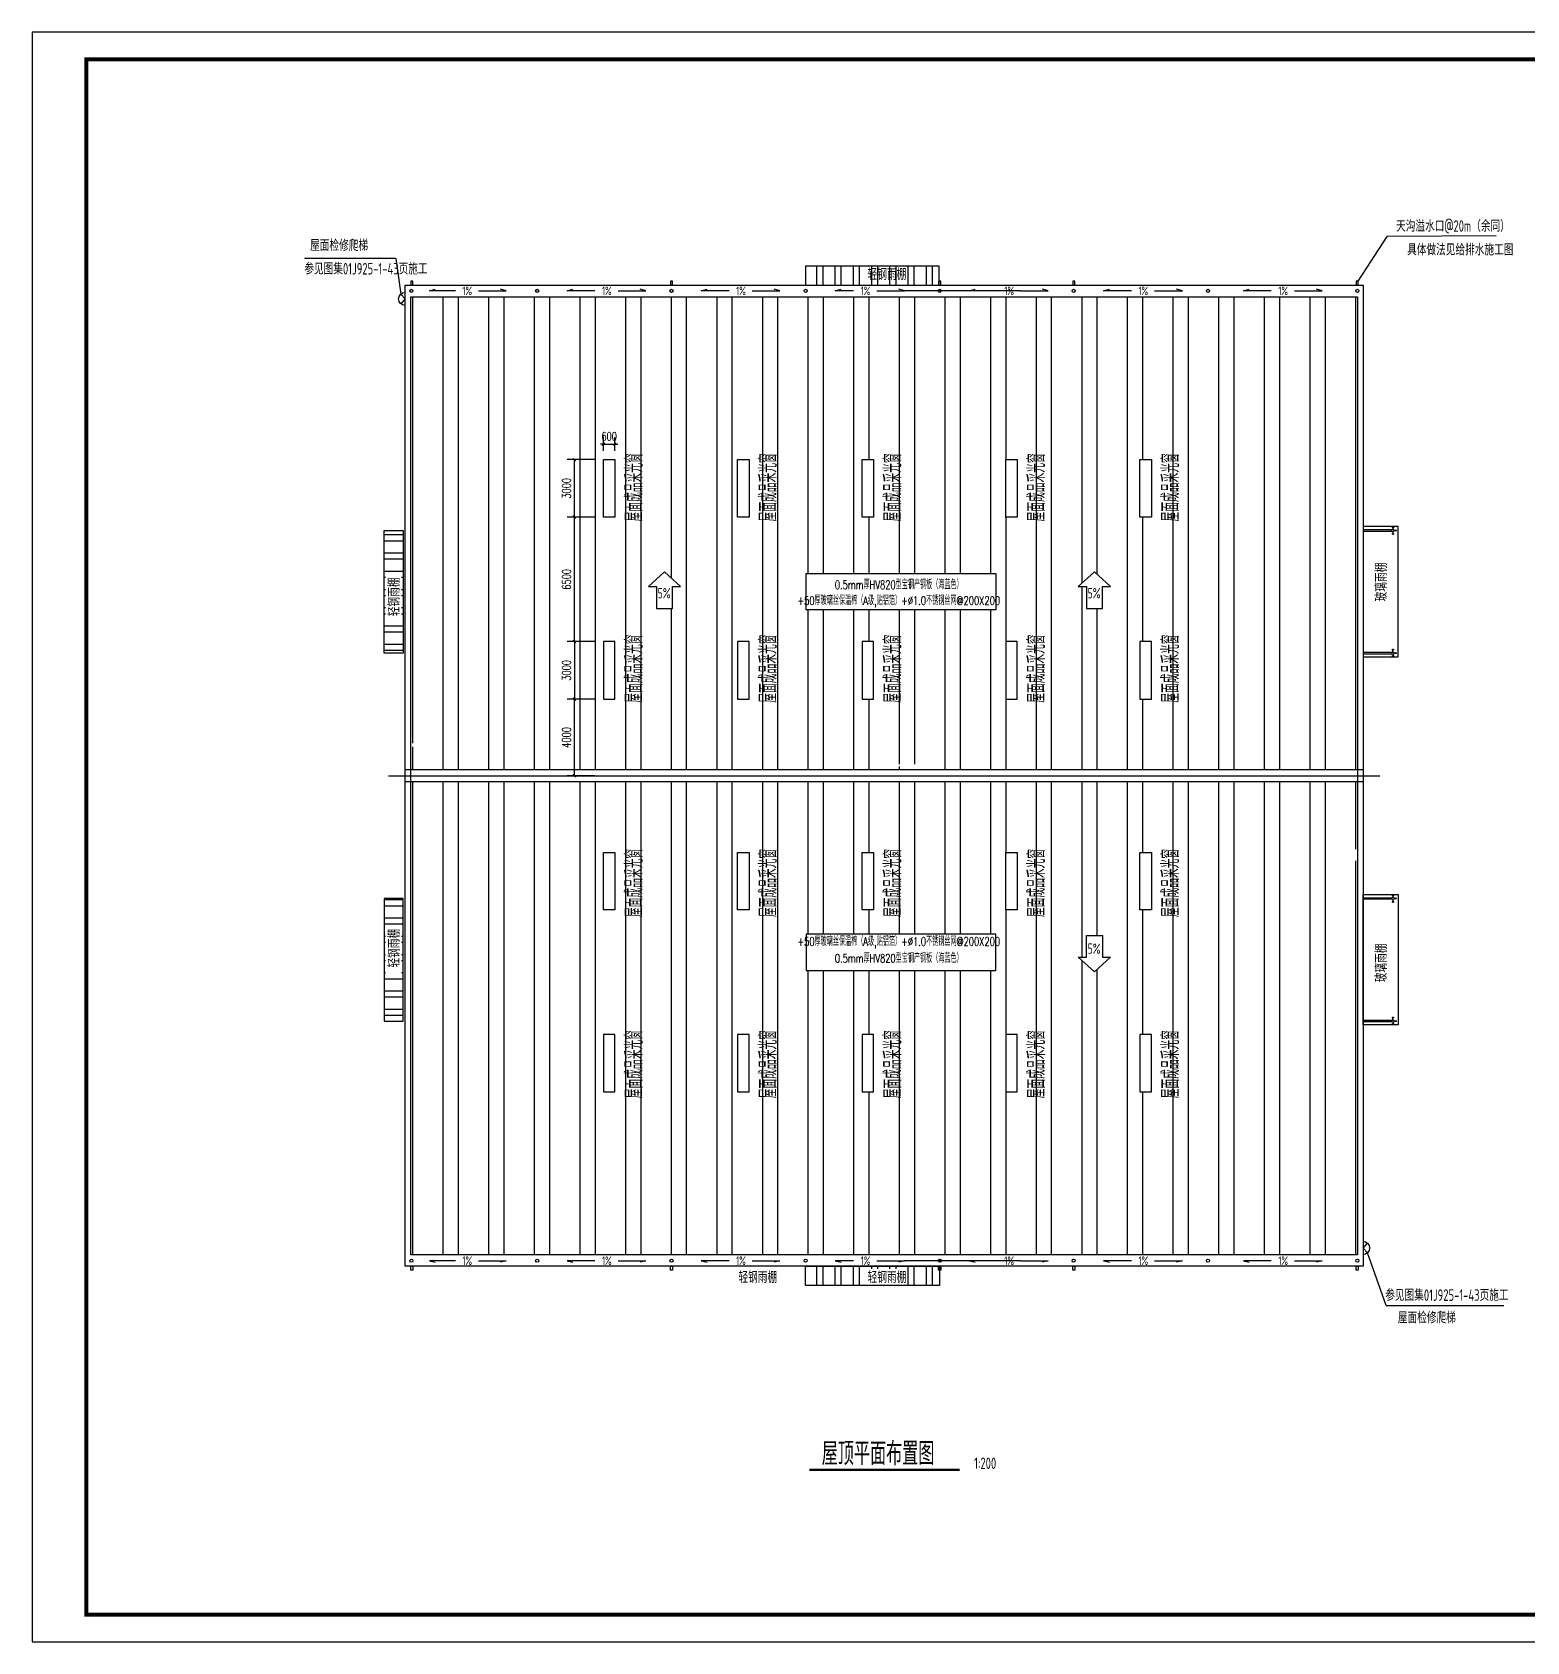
# Model space of a CAD drawing. Extents: x 180850 to 1399066, y 48356 to 327880.
# Drawn here: x 552425 to 630435, y 232984 to 316984 of the extents above; entities that cross this region are included whole.
import ezdxf
from ezdxf.enums import TextEntityAlignment as Align

# ---------------------------------------------------------------- set-up
doc = ezdxf.new("R2010")
doc.units = 0
doc.header["$LTSCALE"] = 1000
for name, color, linetype in [('AXIS', 3, 'Continuous'), ('DOTE', 1, 'Continuous'), ('PUB_DIM', 3, 'Continuous'), ('PUB_TEXT', 7, 'Continuous'), ('PUB_TITLE', 4, 'Continuous'), ('TEXT', 7, 'Continuous'), ('天沟', 2, 'Continuous'), ('文字', 7, 'Continuous')]:
    doc.layers.add(name, color=color, linetype=linetype)
doc.styles.add('_TCH_DIM', font='SIMPLEX', dxfattribs={"bigfont": 'GBCBIG'})
doc.styles.add('_TCH_DIM_T3', font='SIMPLEX', dxfattribs={"width": 0.705882, "bigfont": 'GBCBIG'})
doc.styles.add('C', font='tssdeng.shx', dxfattribs={"height": 3, "bigfont": 'tssdchn.shx'})
doc.styles.add('TSSD_Dimension', font='Tssdeng.shx', dxfattribs={"width": 0.8, "bigfont": 'hztxt.shx'})
doc.styles.add('TSSD_Label', font='tssdeng.shx', dxfattribs={"width": 0.7, "bigfont": 'hztxt.shx'})
doc.styles.add('TSSD_Norm', font='tssdeng.shx', dxfattribs={"bigfont": 'hztxt.shx'})
doc.dimstyles.new('_TCH_ARCH&&150', dxfattribs={"dimtxt": 446.25, "dimasz": 150, "dimexe": 375, "dimexo": 450, "dimgap": 189.375, "dimtad": 1, "dimdec": 0, "dimzin": 0, "dimdsep": 46, "dimtxsty": '_TCH_DIM_T3', "dimblk": 'ARCHTICK', "dimcen": 0.09, "dimclrd": 3, "dimclre": 3, "dimclrt": 7, "dimazin": 2, "dimtfac": 1, "dimtdec": 0, "dimtix": 1, "dimtmove": 2, "dimatfit": 3, "dimfxl": 1, "dimtolj": 1, "dimtzin": 0, "dimarcsym": 0})
pattern_1 = [(360, (417465.4, 197420.1), (6e-13, 952.5), []), (360, (417782.9, 197102.6), (6e-13, 952.5), [])]

# ---------------------------------------------------------------- blocks, each defined once
blk = doc.blocks.new('_ArchTick')
at = {"color": 0, "linetype": 'ByBlock', "const_width": 0.4}
blk.add_lwpolyline([(-0.5, -0.5), (0.5, 0.5)], dxfattribs=at)
blk = doc.blocks.new('*D481')
at = {"layer": 'Defpoints', "color": 0, "transparency": 16777216}
for p in [(582239, 285180), (580724, 282180), (582226, 282180)]:
    blk.add_point(p, dxfattribs=at)
at = {"layer": 'PUB_DIM', "color": 3, "lineweight": -2, "transparency": 16777216}
for p, q in [((581789, 285180), (580349, 285180)), ((580724, 285180), (580724, 282180)), ((581776, 282180), (580349, 282180))]:
    blk.add_line(p, q, dxfattribs=at)
at = {"layer": 'PUB_DIM', "color": 3, "lineweight": -2, "transparency": 16777216, "xscale": 150, "yscale": 150, "zscale": 150}
for p, rotation in [((580724, 285180), 90), ((580724, 282180), 270)]:
    blk.add_blockref('_ArchTick', p, dxfattribs=dict(at, rotation=rotation))
at = {"layer": 'PUB_DIM', "color": 7, "transparency": 16777216, "insert": (580311, 283680), "char_height": 446.2, "attachment_point": 5, "rotation": 90, "style": '_TCH_DIM_T3'}
blk.add_mtext('\\A1;3000', dxfattribs=at)
blk = doc.blocks.new('*D482')
at = {"layer": 'Defpoints', "color": 0, "transparency": 16777216}
for p in [(580724, 291680), (582239, 291680), (582239, 285180)]:
    blk.add_point(p, dxfattribs=at)
at = {"layer": 'PUB_DIM', "color": 3, "lineweight": -2, "transparency": 16777216}
for p, q in [((581789, 291680), (580349, 291680)), ((580724, 285180), (580724, 291680)), ((581789, 285180), (580349, 285180))]:
    blk.add_line(p, q, dxfattribs=at)
at = {"layer": 'PUB_DIM', "color": 3, "lineweight": -2, "transparency": 16777216, "xscale": 150, "yscale": 150, "zscale": 150}
for p, rotation in [((580724, 291680), 90), ((580724, 285180), 270)]:
    blk.add_blockref('_ArchTick', p, dxfattribs=dict(at, rotation=rotation))
at = {"layer": 'PUB_DIM', "color": 7, "transparency": 16777216, "insert": (580311, 288430), "char_height": 446.2, "attachment_point": 5, "rotation": 90, "style": '_TCH_DIM_T3'}
blk.add_mtext('\\A1;6500', dxfattribs=at)
blk = doc.blocks.new('*D483')
at = {"layer": 'Defpoints', "color": 0, "transparency": 16777216}
for p in [(580724, 294680), (582226, 294680), (582239, 291680)]:
    blk.add_point(p, dxfattribs=at)
at = {"layer": 'PUB_DIM', "color": 3, "lineweight": -2, "transparency": 16777216}
for p, q in [((581776, 294680), (580349, 294680)), ((580724, 291680), (580724, 294680)), ((581789, 291680), (580349, 291680))]:
    blk.add_line(p, q, dxfattribs=at)
at = {"layer": 'PUB_DIM', "color": 3, "lineweight": -2, "transparency": 16777216, "xscale": 150, "yscale": 150, "zscale": 150}
for p, rotation in [((580724, 294680), 90), ((580724, 291680), 270)]:
    blk.add_blockref('_ArchTick', p, dxfattribs=dict(at, rotation=rotation))
at = {"layer": 'PUB_DIM', "color": 7, "transparency": 16777216, "insert": (580311, 293180), "char_height": 446.2, "attachment_point": 5, "rotation": 90, "style": '_TCH_DIM_T3'}
blk.add_mtext('\\A1;3000', dxfattribs=at)
blk = doc.blocks.new('*D484')
at = {"layer": 'Defpoints', "color": 0, "transparency": 16777216}
for p in [(580724, 282180), (582226, 282180), (582239, 278180)]:
    blk.add_point(p, dxfattribs=at)
at = {"layer": 'PUB_DIM', "color": 3, "lineweight": -2, "transparency": 16777216}
for p, q in [((581776, 282180), (580349, 282180)), ((580724, 278180), (580724, 282180)), ((581789, 278180), (580349, 278180))]:
    blk.add_line(p, q, dxfattribs=at)
at = {"layer": 'PUB_DIM', "color": 3, "lineweight": -2, "transparency": 16777216, "xscale": 150, "yscale": 150, "zscale": 150}
for p, rotation in [((580724, 282180), 90), ((580724, 278180), 270)]:
    blk.add_blockref('_ArchTick', p, dxfattribs=dict(at, rotation=rotation))
at = {"layer": 'PUB_DIM', "color": 7, "transparency": 16777216, "insert": (580311, 280180), "char_height": 446.2, "attachment_point": 5, "rotation": 90, "style": '_TCH_DIM_T3'}
blk.add_mtext('\\A1;4000', dxfattribs=at)
blk = doc.blocks.new('A$C460B5C3E')
at = {"layer": '天沟'}
for q in [(379, -144), (379, -994)]:
    blk.add_line((0, -569), q, dxfattribs=at)
blk.add_arc((0, -569), 569, 270, 90, dxfattribs=at)
blk.add_arc((0, -569), 569, 270, 90, dxfattribs=at)
blk = doc.blocks.new('*D1294')
at = {"layer": 'Defpoints', "color": 0, "transparency": 16777216}
for p in [(582839, 295481), (582239, 294679), (582839, 294680)]:
    blk.add_point(p, dxfattribs=at)
at = {"layer": 'PUB_DIM', "color": 3, "lineweight": -2, "transparency": 16777216}
for p, q in [((582239, 295129), (582239, 295856)), ((582839, 295130), (582839, 295856)), ((582239, 295481), (582089, 295481)), ((582239, 295481), (582839, 295481)), ((582839, 295481), (582989, 295481))]:
    blk.add_line(p, q, dxfattribs=at)
at = {"layer": 'PUB_DIM', "color": 3, "lineweight": -2, "transparency": 16777216, "xscale": 150, "yscale": 150, "zscale": 150}
blk.add_blockref('_ArchTick', (582239, 295481), dxfattribs=at)
at = {"layer": 'PUB_DIM', "color": 3, "lineweight": -2, "transparency": 16777216, "xscale": 150, "yscale": 150, "zscale": 150, "rotation": 180}
blk.add_blockref('_ArchTick', (582839, 295481), dxfattribs=at)
at = {"layer": 'PUB_DIM', "color": 7, "transparency": 16777216, "insert": (582539, 295893), "char_height": 446.2, "attachment_point": 5, "style": '_TCH_DIM_T3'}
blk.add_mtext('\\A1;600', dxfattribs=at)

msp = doc.modelspace()

# ---------------------------------------------------------------- hatches: boundary and pattern name
h = msp.add_hatch()
h.set_pattern_fill('ANSI32', color=256, scale=200, angle=-135)
h.set_pattern_definition([(270, (524168.9, 458104), (952.5, -6e-13), []), (270, (523851.4, 457786.5), (952.5, -6e-13), [])])
h.paths.add_polyline_path([(592789.41, 304780.23), (592789.41, 303779.87), (599760.33, 303779.87), (599760.33, 304780.23)])
h.paths.add_polyline_path([(595919.74, 303915.8), (597815.17, 303915.8), (597815.17, 304780.37), (595919.74, 304780.37)], flags=9)
h = msp.add_hatch()
h.set_pattern_fill('ANSI32', color=5, scale=500, angle=45)
h.set_pattern_definition([(90, (0, 0), (-2381.25, 2e-13), []), (90, (793.8, 793.8), (-2381.25, 2e-13), [])])
h.paths.add_polyline_path([(621589.41, 303179.87), (572189.41, 303179.87), (572189.41, 279880.02), (572489.41, 279880.02), (572189.41, 279580.02), (572189.41, 278502.19), (597857.89, 278502.19), (597580.22, 278779.87), (598780.22, 278779.87), (598502.54, 278502.19), (621589.41, 278502.19)])
h.paths.add_polyline_path([(592828.24, 288735.81), (602724.37, 288735.81), (602724.37, 286843.27), (592828.24, 286843.27)], flags=16)
h.paths.add_polyline_path([(589839.41, 291679.87), (589239.41, 291679.87), (589239.41, 294679.87), (589839.41, 294679.87)], flags=16)
h.paths.add_polyline_path([(589839.41, 285179.87), (589839.41, 282179.87), (589239.41, 282179.87), (589239.41, 285179.87)], flags=16)
h.paths.add_polyline_path([(595739.41, 291679.87), (595739.41, 294679.87), (596339.41, 294679.87), (596339.41, 291679.87)], flags=16)
h.paths.add_polyline_path([(586258.38, 288052.37), (585839.41, 288052.37), (585839.41, 286908.57), (585004, 286908.57), (585004, 288052.37), (584585.03, 288052.37), (585421.71, 288816.95)], flags=16)
h.paths.add_polyline_path([(595739.41, 285179.87), (596339.41, 285179.87), (596339.41, 282179.87), (595739.41, 282179.87)], flags=16)
h.paths.add_polyline_path([(582839.41, 291679.87), (582239.41, 291679.87), (582239.41, 294679.87), (582839.41, 294679.87)], flags=16)
h.paths.add_polyline_path([(582839.41, 285179.87), (582839.41, 282179.87), (582239.41, 282179.87), (582239.41, 285179.87)], flags=16)
h.paths.add_polyline_path([(603239.41, 291679.87), (603239.41, 294679.87), (603839.41, 294679.87), (603839.41, 291679.87)], flags=16)
h.paths.add_polyline_path([(603239.41, 285179.87), (603839.41, 285179.87), (603839.41, 282179.87), (603239.41, 282179.87)], flags=16)
h.paths.add_polyline_path([(607026.25, 288052.37), (607862.93, 288816.95), (608699.61, 288052.37), (608280.63, 288052.37), (608280.63, 286908.57), (607445.23, 286908.57), (607445.23, 288052.37)], flags=16)
h.paths.add_polyline_path([(610239.41, 291679.87), (610239.41, 294679.87), (610839.41, 294679.87), (610839.41, 291679.87)], flags=16)
h.paths.add_polyline_path([(610239.41, 285179.87), (610839.41, 285179.87), (610839.41, 282179.87), (610239.41, 282179.87)], flags=16)
h.paths.add_polyline_path([(621589.41, 277857.54), (572189.41, 277857.54), (572189.41, 253179.87), (621589.41, 253179.87), (621589.41, 273747.74), (621289.41, 273747.74), (620689.41, 274347.74), (621589.41, 274347.74)])
h.paths.add_polyline_path([(589239.41, 274179.87), (589839.41, 274179.87), (589839.41, 271179.87), (589239.41, 271179.87)], flags=16)
h.paths.add_polyline_path([(582839.41, 274179.87), (582839.41, 271179.87), (582239.41, 271179.87), (582239.41, 274179.87)], flags=16)
h.paths.add_polyline_path([(592828.24, 269916.46), (602724.37, 269916.46), (602724.37, 268023.92), (592828.24, 268023.92)], flags=16)
h.paths.add_polyline_path([(595739.41, 274179.87), (596339.41, 274179.87), (596339.41, 271179.87), (595739.41, 271179.87)], flags=16)
h.paths.add_polyline_path([(589239.41, 264679.87), (589839.41, 264679.87), (589839.41, 261679.87), (589239.41, 261679.87)], flags=16)
h.paths.add_polyline_path([(582839.41, 264679.87), (582839.41, 261679.87), (582239.41, 261679.87), (582239.41, 264679.87)], flags=16)
h.paths.add_polyline_path([(595739.41, 264679.87), (596339.41, 264679.87), (596339.41, 261679.87), (595739.41, 261679.87)], flags=16)
h.paths.add_polyline_path([(603239.41, 274179.87), (603839.41, 274179.87), (603839.41, 271179.87), (603239.41, 271179.87)], flags=16)
h.paths.add_polyline_path([(603239.41, 264679.87), (603839.41, 264679.87), (603839.41, 261679.87), (603239.41, 261679.87)], flags=16)
h.paths.add_polyline_path([(607026.25, 268707.36), (607445.23, 268707.36), (607445.23, 269851.16), (608280.63, 269851.16), (608280.63, 268707.36), (608699.61, 268707.36), (607862.93, 267942.78)], flags=16)
h.paths.add_polyline_path([(610239.41, 274179.87), (610839.41, 274179.87), (610839.41, 271179.87), (610239.41, 271179.87)], flags=16)
h.paths.add_polyline_path([(610239.41, 264679.87), (610839.41, 264679.87), (610839.41, 261679.87), (610239.41, 261679.87)], flags=16)
h.paths.add_polyline_path([(580646.03, 283013.3), (580646.03, 284346.43), (579976.65, 284346.43), (579976.65, 283013.3)], flags=24)
h.paths.add_polyline_path([(580646.03, 287763.3), (580646.03, 289096.43), (579976.65, 289096.43), (579976.65, 287763.3)], flags=24)
h.paths.add_polyline_path([(580646.03, 292513.3), (580646.03, 293846.43), (579976.65, 293846.43), (579976.65, 292513.3)], flags=24)
h.paths.add_polyline_path([(580646.03, 279513.3), (580646.03, 280846.43), (579976.65, 280846.43), (579976.65, 279513.3)], flags=24)
h.paths.add_polyline_path([(595600.14, 278841.12), (597497.64, 278841.12), (597497.64, 279733.62), (595600.14, 279733.62)], flags=24)
h.paths.add_polyline_path([(582022.84, 295558.49), (583055.97, 295558.49), (583055.97, 296227.86), (582022.84, 296227.86)], flags=24)
h.paths.add_polyline_path([(612599.21, 291428.19), (612599.21, 295033.84), (611199.58, 295033.84), (611199.58, 291428.19)], flags=24)
h.paths.add_polyline_path([(612599.21, 281970.29), (612599.21, 285575.93), (611199.58, 285575.93), (611199.58, 281970.29)], flags=24)
h.paths.add_polyline_path([(605599.21, 291428.19), (605599.21, 295033.84), (604199.58, 295033.84), (604199.58, 291428.19)], flags=24)
h.paths.add_polyline_path([(605599.21, 281970.29), (605599.21, 285575.93), (604199.58, 285575.93), (604199.58, 281970.29)], flags=24)
h.paths.add_polyline_path([(598099.21, 291428.19), (598099.21, 295033.84), (596699.58, 295033.84), (596699.58, 291428.19)], flags=24)
h.paths.add_polyline_path([(598099.21, 281970.29), (598099.21, 285575.93), (596699.58, 285575.93), (596699.58, 281970.29)], flags=24)
h.paths.add_polyline_path([(591599.21, 291428.19), (591599.21, 295033.84), (590199.58, 295033.84), (590199.58, 291428.19)], flags=24)
h.paths.add_polyline_path([(591599.21, 281970.29), (591599.21, 285575.93), (590199.58, 285575.93), (590199.58, 281970.29)], flags=24)
h.paths.add_polyline_path([(584599.21, 291428.19), (584599.21, 295033.84), (583199.58, 295033.84), (583199.58, 291428.19)], flags=24)
h.paths.add_polyline_path([(584599.21, 281970.29), (584599.21, 285575.93), (583199.58, 285575.93), (583199.58, 281970.29)], flags=24)
h.paths.add_polyline_path([(592814.27, 286873.08), (602492.98, 286873.08), (602492.98, 287676.65), (592814.27, 287676.65)], flags=24)
h.paths.add_polyline_path([(594614.55, 287759.97), (600692.7, 287759.97), (600692.7, 288494.53), (594614.55, 288494.53)], flags=8)
h.paths.add_polyline_path([(607465.29, 287327.42), (608235.63, 287327.42), (608235.63, 287981.49), (607465.29, 287981.49)], flags=8)
h.paths.add_polyline_path([(585024.06, 287327.42), (585794.41, 287327.42), (585794.41, 287981.49), (585024.06, 287981.49)], flags=8)
h.paths.add_polyline_path([(612599.21, 261325.9), (612599.21, 264931.54), (611199.58, 264931.54), (611199.58, 261325.9)], flags=24)
h.paths.add_polyline_path([(612599.21, 270783.8), (612599.21, 274389.44), (611199.58, 274389.44), (611199.58, 270783.8)], flags=24)
h.paths.add_polyline_path([(605599.21, 261325.9), (605599.21, 264931.54), (604199.58, 264931.54), (604199.58, 261325.9)], flags=24)
h.paths.add_polyline_path([(605599.21, 270783.8), (605599.21, 274389.44), (604199.58, 274389.44), (604199.58, 270783.8)], flags=24)
h.paths.add_polyline_path([(598099.21, 261325.9), (598099.21, 264931.54), (596699.58, 264931.54), (596699.58, 261325.9)], flags=24)
h.paths.add_polyline_path([(598099.21, 270783.8), (598099.21, 274389.44), (596699.58, 274389.44), (596699.58, 270783.8)], flags=24)
h.paths.add_polyline_path([(591599.21, 261325.9), (591599.21, 264931.54), (590199.58, 264931.54), (590199.58, 261325.9)], flags=24)
h.paths.add_polyline_path([(591599.21, 270783.8), (591599.21, 274389.44), (590199.58, 274389.44), (590199.58, 270783.8)], flags=24)
h.paths.add_polyline_path([(584599.21, 261325.9), (584599.21, 264931.54), (583199.58, 264931.54), (583199.58, 261325.9)], flags=24)
h.paths.add_polyline_path([(584599.21, 270783.8), (584599.21, 274389.44), (583199.58, 274389.44), (583199.58, 270783.8)], flags=24)
h.paths.add_polyline_path([(592814.27, 269083.08), (602492.98, 269083.08), (602492.98, 269886.65), (592814.27, 269886.65)], flags=24)
h.paths.add_polyline_path([(594614.55, 268265.2), (600692.7, 268265.2), (600692.7, 268999.76), (594614.55, 268999.76)], flags=8)
h.paths.add_polyline_path([(607465.29, 268778.24), (608235.63, 268778.24), (608235.63, 269432.31), (607465.29, 269432.31)], flags=8)
h = msp.add_hatch()
h.set_pattern_fill('ANSI32', color=256, scale=200, angle=-45)
h.set_pattern_definition(pattern_1)
h.paths.add_polyline_path([(570789.22, 290979.87), (571789.59, 290979.87), (571789.59, 284579.87), (570789.22, 284579.87)])
h.paths.add_polyline_path([(571707.21, 288642.66), (571707.21, 286457.75), (570871.39, 286457.75), (570871.39, 288642.66)], flags=16)
h = msp.add_hatch()
h.set_pattern_fill('ANSI32', color=256, scale=200, angle=-45)
h.set_pattern_definition(pattern_1)
h.paths.add_polyline_path([(570789.22, 265379.87), (571789.59, 265379.87), (571789.59, 271779.87), (570789.22, 271779.87)])
h.paths.add_polyline_path([(571707.21, 267717.07), (571707.21, 269901.98), (570871.39, 269901.98), (570871.39, 267717.07)], flags=16)
h = msp.add_hatch()
h.set_pattern_fill('ANSI32', color=256, scale=200, angle=-135)
h.set_pattern_definition([(270, (524171.3, 442904), (952.5, -6e-13), []), (270, (523853.8, 442586.5), (952.5, -6e-13), [])])
h.paths.add_polyline_path([(592789.41, 251579.5), (592789.41, 252579.87), (599777.97, 252579.87), (599777.97, 251579.5)])
h.paths.add_polyline_path([(595922.12, 251579.36), (595922.12, 252443.93), (597817.56, 252443.93), (597817.56, 251579.36)])

# ---------------------------------------------------------------- linework, layer by layer
for p, q in [((623449.52, 290917.87), (623449.52, 290800.28)), ((623450.93, 291041.76), (623450.93, 291129.78)), ((623507.8, 290979.87), (623601.71, 290979.87)), ((623449.52, 284641.86), (623449.52, 284759.45)), ((623450.93, 284517.97), (623450.93, 284429.95)), ((623507.8, 284579.87), (623601.71, 284579.87)), ((623449.52, 271717.87), (623449.52, 271600.28)), ((623450.93, 271841.76), (623450.93, 271929.78)), ((623507.8, 271779.87), (623601.71, 271779.87)), ((623449.52, 265441.86), (623449.52, 265559.45)), ((623450.93, 265317.97), (623450.93, 265229.95)), ((623507.8, 265379.87), (623601.71, 265379.87))]:
    msp.add_line(p, q)
for points in [[(592789.41, 303779.87), (599760.33, 303779.87), (599760.33, 304780.23), (592789.41, 304780.23)], [(621889.41, 252579.87), (571889.41, 252579.87), (571889.41, 303779.87), (621889.41, 303779.87)], [(621589.41, 253179.87), (572189.41, 253179.87), (572189.41, 303179.87), (621589.41, 303179.87)], [(571789.59, 290979.87), (571789.59, 284579.87), (570789.22, 284579.87), (570789.22, 290979.87)], [(621889.41, 291179.87), (621889.41, 284379.87), (623719.41, 284379.87), (623719.41, 291179.87)], [(592828.24, 288735.81), (602724.37, 288735.81), (602724.37, 286843.27), (592828.24, 286843.27)], [(571889.41, 278502.19), (621889.41, 278502.19), (621889.41, 277857.54), (571889.41, 277857.54)], [(571789.59, 265379.87), (571789.59, 271779.87), (570789.22, 271779.87), (570789.22, 265379.87)], [(621889.41, 265179.87), (621889.41, 271979.87), (623719.41, 271979.87), (623719.41, 265179.87)], [(592828.24, 268023.92), (602724.37, 268023.92), (602724.37, 269916.46), (592828.24, 269916.46)], [(592789.41, 252579.87), (599777.97, 252579.87), (599777.97, 251579.5), (592789.41, 251579.5)]]:
    msp.add_lwpolyline(points, close=True)
at = {"color": 1}
for points in [[(582239.41, 294679.87), (582839.41, 294679.87), (582839.41, 291679.87), (582239.41, 291679.87)], [(589239.41, 294679.87), (589839.41, 294679.87), (589839.41, 291679.87), (589239.41, 291679.87)], [(595739.41, 294679.87), (596339.41, 294679.87), (596339.41, 291679.87), (595739.41, 291679.87)], [(603239.41, 294679.87), (603839.41, 294679.87), (603839.41, 291679.87), (603239.41, 291679.87)], [(610239.41, 294679.87), (610839.41, 294679.87), (610839.41, 291679.87), (610239.41, 291679.87)], [(582239.41, 282179.87), (582839.41, 282179.87), (582839.41, 285179.87), (582239.41, 285179.87)], [(589239.41, 282179.87), (589839.41, 282179.87), (589839.41, 285179.87), (589239.41, 285179.87)], [(595739.41, 282179.87), (596339.41, 282179.87), (596339.41, 285179.87), (595739.41, 285179.87)], [(603239.41, 282179.87), (603839.41, 282179.87), (603839.41, 285179.87), (603239.41, 285179.87)], [(610239.41, 282179.87), (610839.41, 282179.87), (610839.41, 285179.87), (610239.41, 285179.87)], [(582239.41, 274179.87), (582839.41, 274179.87), (582839.41, 271179.87), (582239.41, 271179.87)], [(589239.41, 274179.87), (589839.41, 274179.87), (589839.41, 271179.87), (589239.41, 271179.87)], [(595739.41, 274179.87), (596339.41, 274179.87), (596339.41, 271179.87), (595739.41, 271179.87)], [(603239.41, 274179.87), (603839.41, 274179.87), (603839.41, 271179.87), (603239.41, 271179.87)], [(610239.41, 274179.87), (610839.41, 274179.87), (610839.41, 271179.87), (610239.41, 271179.87)], [(582239.41, 261679.87), (582839.41, 261679.87), (582839.41, 264679.87), (582239.41, 264679.87)], [(589239.41, 261679.87), (589839.41, 261679.87), (589839.41, 264679.87), (589239.41, 264679.87)], [(595739.41, 261679.87), (596339.41, 261679.87), (596339.41, 264679.87), (595739.41, 264679.87)], [(603239.41, 261679.87), (603839.41, 261679.87), (603839.41, 264679.87), (603239.41, 264679.87)], [(610239.41, 261679.87), (610839.41, 261679.87), (610839.41, 264679.87), (610239.41, 264679.87)]]:
    msp.add_lwpolyline(points, close=True, dxfattribs=at)
for points in [[(623396.53, 291017.85), (621889.41, 291017.85), (621889.41, 290941.88), (623396.53, 290941.88)], [(623396.53, 284617.85), (621889.41, 284617.85), (621889.41, 284541.88), (623396.53, 284541.88)], [(623396.53, 271741.88), (621889.41, 271741.88), (621889.41, 271817.85), (623396.53, 271817.85)], [(623396.53, 265341.88), (621889.41, 265341.88), (621889.41, 265417.85), (623396.53, 265417.85)]]:
    msp.add_lwpolyline(points)
at = {"color": 3, "const_width": 117.6}
msp.add_lwpolyline([(592989.69, 241954.21), (600830.77, 241954.21)], dxfattribs=at)
at = {"linetype": 'ByBlock'}
for centre in [(572219.17, 303486.6), (578782.48, 303486.6), (585791.52, 303486.6), (592791.52, 303486.6), (599791.52, 303486.6), (599791.52, 303486.6), (606782.48, 303486.6), (613791.52, 303486.6), (621591.52, 303486.6), (572219.17, 252873.13), (578782.48, 252873.13), (585791.52, 252873.13), (592791.52, 252873.13), (599791.52, 252873.13), (599791.52, 252873.13), (606782.48, 252873.13), (613791.52, 252873.13), (621591.52, 252873.13)]:
    msp.add_circle(centre, 80, dxfattribs=at)
for centre, radius in [((623445.68, 290979.87), 62.12), ((623449.52, 290800.28), 26.91), ((623450.93, 291129.78), 26.91), ((623601.71, 290979.87), 26.91), ((623449.52, 284759.45), 26.91), ((623445.68, 284579.87), 62.12), ((623450.93, 284429.95), 26.91), ((623601.71, 284579.87), 26.91), ((623445.68, 271779.87), 62.12), ((623449.52, 271600.28), 26.91), ((623450.93, 271929.78), 26.91), ((623601.71, 271779.87), 26.91), ((623445.68, 265379.87), 62.12), ((623449.52, 265559.45), 26.91), ((623450.93, 265229.95), 26.91), ((623601.71, 265379.87), 26.91)]:
    msp.add_circle(centre, radius)
at = {"layer": 'AXIS'}
for p in [(621629.47, 303986.58), (628839.94, 306356.08)]:
    msp.add_line(p, (623146.81, 306321.04), dxfattribs=at)
at = {"layer": 'AXIS', "linetype": 'ByBlock'}
for p, q in [((571409.61, 305170.5), (566635.3, 305170.5)), ((571409.61, 305170.5), (571662.26, 303316.85)), ((623089.1, 250540.47), (622116.55, 253279.82)), ((623089.1, 250540.47), (629235.15, 250540.47))]:
    msp.add_line(p, q, dxfattribs=at)
at = {"layer": 'AXIS'}
for points in [[(586258.38, 288052.37), (585421.71, 288816.95), (584585.03, 288052.37), (585004, 288052.37), (585004, 286908.57), (585839.41, 286908.57), (585839.41, 288052.37)], [(608699.61, 288052.37), (607862.93, 288816.95), (607026.25, 288052.37), (607445.23, 288052.37), (607445.23, 286908.57), (608280.63, 286908.57), (608280.63, 288052.37)], [(608699.61, 268707.36), (607862.93, 267942.78), (607026.25, 268707.36), (607445.23, 268707.36), (607445.23, 269851.16), (608280.63, 269851.16), (608280.63, 268707.36)]]:
    msp.add_lwpolyline(points, close=True, dxfattribs=at)
at = {"layer": 'DOTE'}
msp.add_line((571014.41, 278179.87), (622764.41, 278179.87), dxfattribs=at)
at = {"layer": 'PUB_TITLE'}
msp.add_lwpolyline([(552424.83, 232984.16), (671224.83, 232984.16), (671224.83, 316984.16), (552424.83, 316984.16)], close=True, dxfattribs=at)
at = {"layer": 'PUB_TITLE', "const_width": 212.12}
msp.add_lwpolyline([(555245.15, 234398.34), (555245.15, 315569.98), (669224.83, 315569.98), (669224.83, 234398.34)], close=True, dxfattribs=at)
at = {"layer": '天沟'}
for points in [[(572179.9, 303779.87), (572289.79, 303779.87), (572289.79, 303986.58), (572179.9, 303986.58)], [(585734.46, 303779.87), (585844.35, 303779.87), (585844.35, 303986.58), (585734.46, 303986.58)], [(599734.46, 303779.87), (599844.35, 303779.87), (599844.35, 303986.58), (599734.46, 303986.58)], [(606734.46, 303779.87), (606844.35, 303779.87), (606844.35, 303986.58), (606734.46, 303986.58)], [(621519.58, 303779.87), (621629.47, 303779.87), (621629.47, 303986.58), (621519.58, 303986.58)], [(572179.9, 252579.87), (572289.79, 252579.87), (572289.79, 252373.15), (572179.9, 252373.15)], [(585734.46, 252579.87), (585844.35, 252579.87), (585844.35, 252373.15), (585734.46, 252373.15)], [(599734.46, 252579.87), (599844.35, 252579.87), (599844.35, 252373.15), (599734.46, 252373.15)], [(606734.46, 252579.87), (606844.35, 252579.87), (606844.35, 252373.15), (606734.46, 252373.15)], [(621519.58, 252579.87), (621629.47, 252579.87), (621629.47, 252373.15), (621519.58, 252373.15)]]:
    msp.add_lwpolyline(points, close=True, dxfattribs=at)
at = {"layer": '文字'}
for points in [[(574511.92, 303486.6), (573158.07, 303486.6), (573462.34, 303568.12)], [(575715.52, 303486.6), (577169.37, 303486.6), (576865.1, 303568.12)], [(581797.67, 303486.6), (580343.82, 303486.6), (580648.09, 303568.12)], [(583001.27, 303486.6), (584455.11, 303486.6), (584150.85, 303568.12)], [(588797.67, 303486.6), (587343.82, 303486.6), (587648.09, 303568.12)], [(590001.27, 303486.6), (591455.11, 303486.6), (591150.85, 303568.12)], [(595297.67, 303486.6), (594343.82, 303486.6), (594648.09, 303568.12)], [(596501.27, 303486.6), (597955.11, 303486.6), (597650.85, 303568.12)], [(604001.27, 303486.6), (597955.11, 303486.6), (597650.85, 303568.12)], [(602797.67, 303486.6), (601343.82, 303486.6), (601648.09, 303568.12)], [(602797.67, 303486.6), (601343.82, 303486.6), (601648.09, 303568.12)], [(604001.27, 303486.6), (605455.11, 303486.6), (605150.85, 303568.12)], [(609797.67, 303486.6), (608343.82, 303486.6), (608648.09, 303568.12)], [(611001.27, 303486.6), (612455.11, 303486.6), (612150.85, 303568.12)], [(617097.67, 303486.6), (615643.82, 303486.6), (615948.09, 303568.12)], [(618301.27, 303486.6), (619755.11, 303486.6), (619450.85, 303568.12)], [(574511.92, 252873.13), (573158.07, 252873.13), (573462.34, 252791.61)], [(575715.52, 252873.13), (577169.37, 252873.13), (576865.1, 252791.61)], [(581797.67, 252873.13), (580343.82, 252873.13), (580648.09, 252791.61)], [(583001.27, 252873.13), (584455.11, 252873.13), (584150.85, 252791.61)], [(588797.67, 252873.13), (587343.82, 252873.13), (587648.09, 252791.61)], [(590001.27, 252873.13), (591455.11, 252873.13), (591150.85, 252791.61)], [(595297.67, 252873.13), (594343.82, 252873.13), (594648.09, 252791.61)], [(596501.27, 252873.13), (597955.11, 252873.13), (597650.85, 252791.61)], [(604001.27, 252873.13), (597955.11, 252873.13), (597650.85, 252791.61)], [(602797.67, 252873.13), (601343.82, 252873.13), (601648.09, 252791.61)], [(602797.67, 252873.13), (601343.82, 252873.13), (601648.09, 252791.61)], [(604001.27, 252873.13), (605455.11, 252873.13), (605150.85, 252791.61)], [(609797.67, 252873.13), (608343.82, 252873.13), (608648.09, 252791.61)], [(611001.27, 252873.13), (612455.11, 252873.13), (612150.85, 252791.61)], [(617097.67, 252873.13), (615643.82, 252873.13), (615948.09, 252791.61)], [(618301.27, 252873.13), (619755.11, 252873.13), (619450.85, 252791.61)]]:
    msp.add_lwpolyline(points, dxfattribs=at)

# ---------------------------------------------------------------- block references
at = {"xscale": -0.6, "yscale": 0.6, "zscale": 0.6}
msp.add_blockref('A$C460B5C3E', (571889.41, 303403.39), dxfattribs=at)
at = {"xscale": -0.6, "yscale": 0.6, "zscale": 0.6, "rotation": 180}
msp.add_blockref('A$C460B5C3E', (621889.41, 253193.27), dxfattribs=at)

# ---------------------------------------------------------------- texts
at = {"style": 'C', "width": 0.7}
for p in [(596027.46, 304045.73), (589288.27, 251709.28), (596029.84, 251709.28)]:
    msp.add_text('轻钢雨棚', height=600, dxfattribs=at).set_placement(p)
for s, p in [('玻璃雨棚', (623131.8, 287282.76)), ('轻钢雨棚', (571613.02, 286507.47)), ('轻钢雨棚', (571613.02, 268172.26)), ('玻璃雨棚', (623131.8, 267406.89))]:
    msp.add_text(s, height=600, rotation=90, dxfattribs=at).set_placement(p)
at = {"layer": 'PUB_TEXT', "style": '_TCH_DIM', "width": 0.705882}
for p in [(584286.53, 293231.01), (591286.53, 293231.01), (597786.53, 293231.01), (605286.53, 293231.01), (612286.53, 293231.01), (584286.53, 283773.11), (591286.53, 283773.11), (597786.53, 283773.11), (605286.53, 283773.11), (612286.53, 283773.11), (584286.53, 272586.62), (591286.53, 272586.62), (597786.53, 272586.62), (605286.53, 272586.62), (612286.53, 272586.62), (584286.53, 263128.72), (591286.53, 263128.72), (597786.53, 263128.72), (605286.53, 263128.72), (612286.53, 263128.72)]:
    msp.add_text('屋面成品采光窗', height=900, rotation=90, dxfattribs=at).set_placement(p, align=Align.CENTER)
at = {"layer": 'TEXT', "style": 'TSSD_Norm', "width": 0.7}
for s, height, p in [('天沟溢水口@20m（余同）', 600, (623612.14, 306567.41)), ('屋面检修爬梯', 600, (566931.91, 305557.91)), ('具体做法见给排水施工图', 600, (624188.14, 305334.84)), ('参见图集01J925-1-43页施工', 600, (566628.92, 304338.96)), ('参见图集01J925-1-43页施工', 600, (623045.74, 250776.73)), ('屋面检修爬梯', 600, (623703.48, 249604.86)), ('屋顶平面布置图', 1200, (593635.26, 242203.15)), ('1:200', 600, (601586.81, 242002.24))]:
    msp.add_text(s, height=height, dxfattribs=at).set_placement(p)
at = {"layer": 'TEXT'}
for s, height, style, width, p in [('0.5mm厚HV820型宝钢产钢板（海蓝色）', 450, '_TCH_DIM', 0.705882, (597653.62, 287922.11)), ('5%%%', 539.865, 'TSSD_Dimension', 0.7, (585409.23, 287436.43)), ('+50厚玻璃丝保温棉（A级,贴铝箔）+%%C1.0不锈钢丝网@200X200', 450, '_TCH_DIM', 0.705882, (597653.62, 287092.72)), ('5%%%', 539.865, 'TSSD_Dimension', 0.7, (607850.46, 287436.43)), ('+50厚玻璃丝保温棉（A级,贴铝箔）+%%C1.0不锈钢丝网@200X200', 450, '_TCH_DIM', 0.705882, (597653.62, 269302.72)), ('0.5mm厚HV820型宝钢产钢板（海蓝色）', 450, '_TCH_DIM', 0.705882, (597653.62, 268427.33)), ('5%%%', 539.865, 'TSSD_Dimension', 0.7, (607850.46, 268887.25))]:
    msp.add_text(s, height=height, dxfattribs=dict(at, style=style, width=width)).set_placement(p, align=Align.CENTER)
at = {"layer": '文字', "style": 'TSSD_Label', "width": 0.7}
for p in [(575133.7, 303486.6), (582419.45, 303486.6), (589419.45, 303486.6), (595919.45, 303486.6), (603419.45, 303486.6), (603419.45, 303486.6), (610419.45, 303486.6), (617719.45, 303486.6), (575133.7, 252873.13), (582419.45, 252873.13), (589419.45, 252873.13), (595919.45, 252873.13), (603419.45, 252873.13), (603419.45, 252873.13), (610419.45, 252873.13), (617719.45, 252873.13)]:
    msp.add_text('1%%%', height=450, dxfattribs=at).set_placement(p, align=Align.MIDDLE)

# ---------------------------------------------------------------- dimensions: what is measured, and where the dimension line sits
at = {"layer": 'PUB_DIM'}
dim = msp.add_linear_dim(base=(582839.41, 295480.67), p1=(582239.4, 294679.07), p2=(582839.41, 294679.87), dimstyle='_TCH_ARCH&&150', dxfattribs=at)
dim.commit()
dim.dimension.update_dxf_attribs({"geometry": '*D1294', "text_midpoint": (582539.41, 295893.17)})
for base, p1, p2, angle, picture, middle in [((580723.84, 294679.87), (582239.41, 291679.87), (582225.51, 294679.87), 90, '*D483', (580311.34, 293179.87)), ((580723.84, 291679.87), (582239.41, 285179.87), (582239.41, 291679.87), 90, '*D482', (580311.34, 288429.87)), ((580723.84, 282179.87), (582239.41, 285179.87), (582225.51, 282179.87), 270, '*D481', (580311.34, 283679.87)), ((580723.84, 282179.87), (582239.41, 278179.87), (582225.51, 282179.87), 90, '*D484', (580311.34, 280179.87))]:
    dim = msp.add_linear_dim(base=base, p1=p1, p2=p2, angle=angle, dimstyle='_TCH_ARCH&&150', dxfattribs=at)
    dim.commit()
    dim.dimension.update_dxf_attribs({"geometry": picture, "text_midpoint": middle})

doc.saveas('drawing.dxf')
